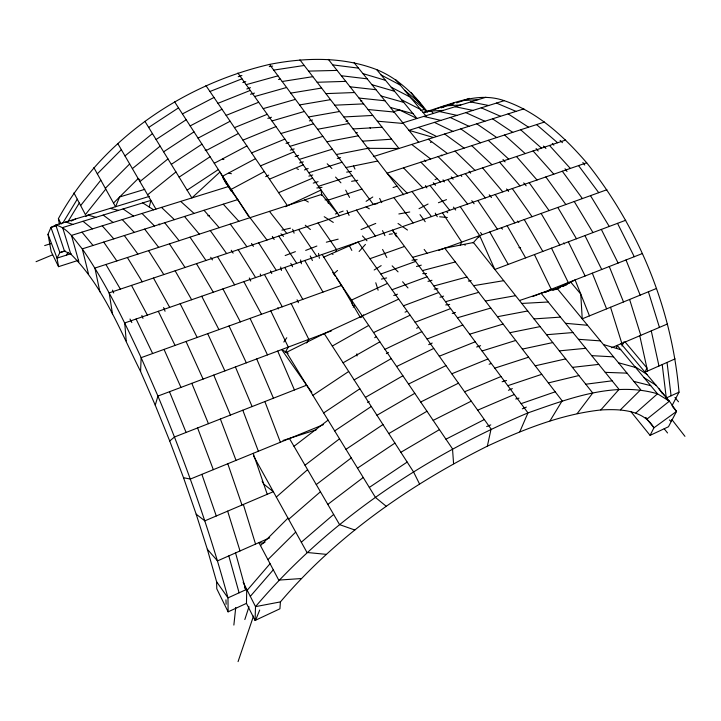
<?xml version="1.0" encoding="UTF-8"?>
<svg xmlns="http://www.w3.org/2000/svg" width="721" height="721" viewBox="0 0 721 721"><rect width="100%" height="100%" fill="white"/><g stroke="black" fill="none" stroke-linecap="round" stroke-linejoin="round"><path stroke-width="1.08" d="M328.253 203.304L328.262 200.105L361.969 189.064M630.722 411.394L650.081 435.367L653.938 427.796C643.303 409.519 619.51 408.915 600.8 409.961C560.992 414.386 523.41 429.419 487.351 446.164C409.861 484.954 336.869 535.595 280.415 601.9L279.928 608.794L255.063 620.439L246.465 603.378L246.735 589.336L245.564 589.147L244.545 587.155M255.063 620.439L255.522 606.64L243.157 582.289M246.465 603.378L228.106 611.841L216.778 588.787L216.597 581.73L207.315 549.222L196.175 514.181L183.513 477.699L169.714 440.973L155.249 405.193L140.586 371.495L141.136 357.661C123.706 320.295 105.771 282.884 82.275 248.871C74.623 239.985 67.972 228.061 55.787 225.033L50.939 227.439L48.01 234.298L51.164 251.62L58.554 266.662L78.598 260.236M233.865 625.071L235.74 607.461M336.139 251.656L336.491 249.52L318.078 222.933M616.509 348.423L617.167 345.386L657.498 393.792L669.403 401.164L676.541 411.421L668.475 426.751L650.081 435.367M487.351 446.164L491.073 429.022L358.085 242.04L323.693 257.154M149.274 207.053L150.869 200.393L62.628 227.566L70.784 254.08C103.491 286.444 120.299 331.038 140.586 371.495M155.249 405.193L157.926 396.063L141.136 357.661L341.556 285.399L360.437 317.646M244.834 619.537L248.979 606.74M238.065 661.626L253.504 616.058M255.558 620.303L259.695 610.047M621.998 346.026L623.764 341.925M519.796 431.789L527.97 412.89C568.869 398.614 613.968 381.076 657.498 393.792L635.841 412.944M460.268 245.041L461.737 242.067L442.433 212.785M478.663 237.579L479.69 235.596L460.259 206.612M672.008 405.707L679.011 392.17C671.837 308.849 638.851 228.034 586.678 162.775C564.074 136.584 537.596 111.917 504.204 100.67C476.311 90.99 449.643 105.14 423.11 112.521L431.248 111.016L433.393 113.558M66.44 255.126L67.99 252.341M285.174 352.479L288.301 347.071L270.772 310.922M353.209 307.263L354.344 305.289M59.329 224.06L58.41 218.634C101.787 139.658 182.575 84.654 269.51 64.412C304.947 57.464 342.556 56.454 376.723 69.649C397.659 78.228 414.16 93.991 427.391 112.016L424.705 109.295L420.568 110.556M62.799 223.068L77.264 199.203M549.997 420.884L562.155 400.84L444.758 248.195L412.601 257.343M67.657 222.131L79.283 203.016M306.569 343.007L308.813 339.357L291.176 303.568M283.84 342.024L286.778 337.734M577.188 413.602L592.734 393.008L473.463 242.499L444.758 248.195M80.635 205.575L100.823 180.16M105.771 189.082L85.402 214.579L73.93 192.886M247.204 590.256L270.06 563.687M250.304 596.366L273.295 569.806M600.8 409.961L619.06 389.376L541.092 293.249L519.453 300.531M359.121 251.485L365.43 244.419M473.066 242.95L479.654 235.614L494.822 269.456L625.729 220.256M97.326 173.842L121.344 149.671M260.506 545.635L287.976 518.12M105.329 188.298L129.663 163.964M361.095 317.501L363.699 314.906M113.512 203.07L138.162 178.565L139.946 179.781M267.915 559.64L295.7 532.08M620.42 409.816L640.717 389.737L557.162 288.436L541.092 293.249M333.706 273.872L337.545 270.456M276.314 497.057L307.588 469.659M288.652 519.336L320.439 491.749M301.315 542.21L333.652 514.443M169.714 440.973L174.518 436.989L306.65 385.176L311.851 392.314M124.976 155.916L152.446 133.601M132.376 168.633L160.134 146.138M139.919 181.584L167.966 158.917M147.607 194.796L175.951 171.949M646.998 419.054L669.403 401.164L620.88 343.547M293.997 446.308L328.082 420.136M305.001 465.216L339.528 438.81M316.267 484.575L351.244 457.925M327.803 504.394L363.24 477.491M357.508 468.154L394.937 443.1M369.323 487.423L407.176 462.062M312.887 395.342L348.694 371.477M323.666 412.935L359.869 388.781M334.688 430.924L371.297 406.473M345.972 449.327L382.977 424.579M156.078 139.523L186.18 119.74M163.613 151.825L193.994 131.853M171.301 164.352L201.961 144.182M179.123 177.132L210.072 156.754M187.109 190.146L218.346 169.561M430.446 142.479L431.636 141.695M148.679 127.446L178.511 107.862M366.097 201.339L372.784 196.995M374.686 337.707L376.263 336.707M374.163 269.996L381.184 265.634M285.471 206.693L321.088 190.011L321.755 195.517M400.867 452.292L439.44 429.617M388.781 433.564L426.976 411.258M376.966 415.269L414.8 393.315M365.421 397.379L402.895 375.767M386.357 353.623L388.466 352.416M354.128 379.895L391.251 358.616M343.088 362.789L379.859 341.835M332.291 346.062L368.719 325.423M264.31 171.607L231.144 189.38L233.307 193.318M545.31 292.447L551.232 289.274L534.441 254.567M255.522 158.656L222.627 176.194L228.818 187.388M214.281 163.27L246.897 145.948M555.143 289.572L568.292 282.587L551.502 248.15M206.089 150.581L238.435 133.484M562.731 286.462L575.106 279.919L589.472 315.87M198.05 138.126L230.134 121.245M190.164 125.914L221.987 109.241M182.422 113.918L213.984 97.461M419.009 208.693L428.067 204.034M445.939 439.197L484.332 419.55M265.661 176.663L268.726 175.104M433.177 420.388L471.246 401.155M367.557 402.435L369.251 401.579M398.686 299.134L324.225 333.571L286.507 352.317L375.479 497.472L386.231 506.277M420.704 402.012L458.466 383.175M435.051 179.655L437.142 178.619M408.519 384.059L445.975 365.61M396.604 366.511L433.754 348.432M384.96 349.343L421.812 331.642M71.136 221.095L75.624 218.959M373.568 332.561L410.123 315.212M85.484 216.543L89.323 214.768M387.501 283.398L351.524 300.089L352.506 305.307M552.899 290.383L570.807 282.19L580.756 294.06L582.235 318.826L656.561 288.436M246.735 589.336L227.98 597.889L228.106 611.841M665.573 398.298L679.011 392.17M428.68 344.656L432.221 343.043M264.977 542.309L262.922 543.21L258.911 542.616L278.739 580.099L301.144 578.557M269.645 537.875L217.499 560.893L207.315 549.222M675.081 358.887L645.097 372.126L646.899 367.908L624.909 341.745M416.594 328.253L418.604 327.379M508.413 390.286L512.343 388.583M278.621 192.687L312.635 178.132M477.672 410.177L514.334 394.504M611.579 347.765L667.547 323.945M522.283 408.834L526.357 407.104M269.438 179.159L303.199 164.866M260.443 165.902L293.943 151.852M464.576 391.773L501.005 376.533M36.05 261.696L52.66 254.774M361.032 229.566L375.749 223.42M405.049 312.148L406.437 311.571M251.62 152.897L284.867 139.099M242.959 140.144L275.972 126.581M323.432 424.642L190.335 479.068L183.513 477.699M451.788 373.793L487.982 358.968M316.645 429.644L283.02 440.459M234.469 127.635L267.239 114.306M486.675 426.571L490.785 424.894M226.142 115.369L258.668 102.256M439.287 356.219L475.247 341.799M217.967 103.319L250.259 90.431M304.442 169.967L308.155 168.489M209.937 91.504L242.004 78.814M532.63 296.574L642.465 253.504M427.075 339.041L462.801 325.018M554.882 289.671L560.307 287.544M305.686 250.403L316.88 246.041M438.422 202.727L446.488 199.627M415.125 322.242L450.616 308.597M285.174 255.549L295.394 251.647M331.561 330.813L157.926 396.063C185.288 461.855 209.369 529.088 227.98 597.889L216.597 581.73M403.436 305.812L438.701 292.528M345.99 121.479L347.819 120.795M335.364 213.993L337.311 213.263M339.258 212.542L343.142 211.091M392.008 289.734L427.048 276.81M356.021 133.097L357.391 132.592M325.072 199.942L326.829 199.302M246.798 88.989L250.43 87.665M433.691 109.853L443.803 106.185M454.338 102.959L441 107.78L444.163 106.87M380.823 274.007L415.629 261.426M456.717 102.905L469.29 98.371M438.494 250.457L606.911 189.731M369.936 258.704L404.517 246.438M393.765 295.511L397.514 294.195M586.678 162.775L124.715 322.954L126.202 340.871M521.112 403.643L555.224 391.818M295.114 156.583L298.638 155.376M476.635 347.017L480.592 345.674M565.679 140.054L109.168 292.87L112.503 314.113M507.8 385.69L541.759 374.316M393.053 187.505L397.073 186.189M286.012 143.398L289.121 142.388M44.675 245.6L50.975 243.554M489.126 364.222L491.163 363.555M238.218 76.696L241.914 75.498M205.152 150.166L206.242 149.815M366.971 148.652L368.9 148.021M544.553 122.011L387.06 173.166L407.122 193.129M494.786 368.143L528.592 357.201M70.784 254.08L64.475 251.124L59.897 252.593L57.031 258.118L58.554 266.662M318.448 186.315L351.938 175.545M266.995 240.039L249.998 217.688L237.732 199.591L82.275 248.871L88.584 274.304M373.352 156.601L523.897 108.88M71.118 253.648L57.031 258.118L48.01 234.298M308.786 172.716L342.06 162.225M65.26 250.899L59.897 252.593L50.939 227.439L56.319 225.79M482.061 350.983L515.722 340.456M504.204 100.67L408.951 130.33L433.546 137.522M299.305 159.395L332.363 149.157M267.833 118.37L271.475 117.244M402.309 122.994L485.891 97.263M290.275 150.121L294.177 148.932M149.409 196.355L55.787 225.033L64.475 251.124M450.436 104.942L453.581 103.977M439.972 297.232L443.586 296.133M144.822 189.335L119.632 196.977L115.54 206.738L93.856 167.578M290.013 146.327L322.864 136.35M313.247 183.116L318.06 181.656M452.229 313.446L455.465 312.463M393.414 111.764L399.434 109.943L416.99 118.469L376.723 69.649M469.605 334.202L503.123 324.08M280.902 133.52L313.545 123.787M308.84 176.122L312.734 174.969M242.824 82.527L245.771 81.653M271.97 120.957L304.406 111.458M457.438 317.781L490.794 308.047M299.612 162.937L303.28 161.864M263.201 108.628L295.43 99.363M502.095 381.76L506.512 380.49M250.439 94.253L254.468 93.108M254.603 96.533L286.634 87.493M416.486 266.5L421.289 265.139M445.524 301.72L478.726 292.356M309.381 120.894L312.544 120.001M246.158 84.672L277.991 75.849M427.995 281.37L432.014 280.253M360.563 101.03L361.861 100.67M433.862 286.003L466.911 276.999M515.731 399.019L518.985 398.136M422.443 270.609L455.348 261.957M326.334 242.193L338.167 239.156M337.248 158.44L340.627 157.611M548.366 382.914L578.891 375.542M281.92 230.125L290.473 228.16M535.216 365.817L565.688 358.878M381.418 279.09L386.627 277.945M377.678 203.502L373.361 204.431L269.51 64.412M522.355 349.09L552.764 342.574M345.99 167.524L377.741 161.044M509.774 332.723L540.11 326.604M336.346 154.519L367.935 148.301M280.415 601.9L255.522 606.64C328.361 520.814 424.732 456.492 527.97 412.89L392.422 230.125L396.487 236.74M326.883 141.767L358.319 135.8M497.454 316.708L527.727 310.976M317.6 129.257L348.883 123.525M398.857 213.966L409.762 211.983M308.498 116.973L339.618 111.485M485.395 301.027L515.596 295.664M299.566 104.933L330.533 99.66M351.605 181.322L357.742 180.286M346.666 172.139L351.551 171.328M473.589 285.678L503.709 280.667M290.788 93.108L321.602 88.052M278.477 79.436L280.226 79.157M282.181 81.5L312.842 76.66M468.371 281.064L471.201 280.613M273.728 70.099L304.226 65.467M269.275 66.611L272.637 66.116M207.801 215.741L209.523 215.489M389.223 234.289L392.395 233.838M394.513 233.532L396.622 233.234M445.731 304.947L449.679 304.406M585.776 384.23L612.12 380.814M316.834 187.983L321.981 187.343M572.411 367.368L598.79 364.384M411.943 260.209L417.108 259.668M559.343 350.875L585.74 348.306M434.195 289.094L437.89 288.797M546.545 334.733L572.97 332.552M534.018 318.916L560.451 317.123M362.456 141.172L391.611 139.207M461.837 100.661L478.293 99.597M353.056 128.951L382.112 127.22M444.731 105.897L460.845 104.969M521.752 303.442L548.194 302M343.836 116.955L372.784 115.45M427.391 111.214L443.163 110.412M334.778 105.185L363.627 103.887M325.883 93.622L354.624 92.531M422.731 273.647L426.562 273.511M317.15 82.266L345.792 81.374M308.57 71.109L337.104 70.415M367.953 148.319L398.965 148.481L328.352 59.374M605.252 372.351L627.027 373.145M591.707 355.651L613.589 356.85M578.449 339.303L600.431 340.889M377.335 121.182L403.4 123.489M565.471 323.305L587.543 325.27M439.621 216.778L447.344 217.499M368.089 109.52L394.108 112.034M326.135 554.341L307.002 552.475L253.477 455.816M359.004 98.056L384.969 100.769M350.082 86.799L375.992 89.701M341.321 75.741L367.178 78.832M332.705 64.872L358.508 68.144M518.94 247.564L520.598 247.799M470.651 101.949L488.676 105.5M455.176 106.717L472.922 110.412M439.522 111.539L456.961 115.378M423.669 116.414L440.81 120.407M110.187 208.369L118.505 210.361M228.936 173.121L231.432 173.743M633.831 381.391L650.721 385.654M562.542 285.642L563.894 285.994M390.403 107.465L413.043 113.684M618.465 362.753L635.552 367.458M381.085 95.974L403.715 102.373M88.133 215.128L95.857 217.336M371.928 84.681L394.549 91.27M222.537 159.143L223.898 159.539M603.459 344.557L620.736 349.676M362.933 73.596L385.546 80.346M65.746 221.987L72.857 224.411M354.777 529.998L339.573 524.618L289.472 438.53M496.463 103.085L516.029 111.367M481.231 107.826L500.536 116.279M465.811 112.629L484.863 121.254M450.21 117.487L468.992 126.283M434.421 122.399L452.923 131.375M418.441 127.374L436.656 136.53M401.579 99.786L420.559 109.457M391.242 87.259L410.267 97.11M381.112 74.975L400.173 84.997M296.917 168.678L298.422 169.498M288.193 353.272L281.659 349.568L306.65 385.176M304.704 199.915L308.318 202.024M463.963 244.392L465.261 245.185M366.124 206.855L369.341 208.838M565.742 284.588L566.427 285.02M324.207 216.706L333.3 222.419M142.74 202.898L153.645 209.829M644.006 377.597L656.155 385.329M634.75 366.484L647.061 374.469M508.116 113.882L528.547 127.211M492.533 118.821L512.748 132.349M476.77 123.814L496.742 137.54M123.093 208.946L133.511 216.093M398.028 223.483L401.173 225.664M402.751 226.755L407.491 230.044M460.8 128.879L480.537 142.803M444.641 133.998L464.126 148.138M103.193 215.074L113.098 222.456M428.283 139.189L447.498 153.537M411.709 144.443L430.671 159.008M196.175 514.181L204.827 520.85L273.34 491.695L263.742 484.097L262.129 481.159M669.43 419.992L671.053 421.298M83.014 221.284L92.396 228.899M410.817 97.768L426.03 110.394M404.589 90.296L419.856 103.013M446.398 211.604L447.75 212.731M305.271 225.231L310.381 229.539M536.577 124.607L557.612 142.758M520.67 129.771L541.516 148.138M180.692 201.402L194.075 213.434M504.574 134.998L525.212 153.6M517.417 221.086L518.868 222.392M488.261 140.298L508.702 159.125M471.741 145.66L491.974 164.721M161.468 207.387L174.419 219.662M543.4 146.066L545.932 148.472M501.32 227.953L502.546 229.125M455.014 151.095L475.031 170.399M331.975 253.513L332.985 254.486M424.318 160.071L425.859 161.567M438.062 156.601L457.862 176.149M560.127 140.37L562.443 142.686M327.19 163.802L331.93 168.543M141.992 213.452L154.492 225.979M280.938 233.775L283.542 236.389M420.893 162.18L440.459 181.971M392.152 265.842L398.064 271.871M563.561 242.932L564.543 243.941M403.499 167.831L422.821 187.875M122.255 219.599L134.286 232.387M335.562 177.087L340.925 182.828M362.465 235.965L366.962 240.787M552.259 143.416L553.854 145.146M549.483 145.471L570.347 168.435M223.258 204.178L238.84 221.311M433.258 182.71L435.556 185.288M533.08 150.959L553.791 174.176M102.247 225.835L113.801 238.876M516.47 156.529L537.019 179.989M503.006 159.512L505.115 161.919M204.007 210.28L219.211 227.692M506.512 188.983L508.629 191.425M402.597 281.758L407.978 287.94M536.091 148.571L538.199 151.022M499.626 162.162L520.021 185.883M523.68 182.891L526.177 185.811M468.974 171.147L470.669 173.148M482.574 167.876L502.798 191.858M451.247 176.906L453.158 179.187M184.495 216.471L199.302 234.154M672.432 406.5L676.541 411.421L653.938 427.796L645.538 417.468M674.937 397.487L678.524 401.804M395.793 79.743L426.21 116.243M81.969 232.144L93.027 245.464M465.279 173.662L485.332 197.915M489.217 194.805L491.47 197.554M480.537 232.568L481.781 234.082M354.119 62.736L418.739 142.407M447.759 179.529L467.632 204.052M164.712 222.744L179.114 240.706M645.619 417.513L647.548 419.937M430.004 185.468L449.688 210.271M664.203 428.734L667.547 432.96M441.261 155.078L441.865 155.853M269.447 211.37L286.76 233.424M671.792 419.469L684.95 436.349M412.006 191.498L431.491 216.579M299.927 59.87L403.679 194.778M144.66 229.098L158.647 247.357M471.759 200.672L474.112 203.764M453.473 207.116L455.69 210.036M418.099 100.913L426.165 111.548M415.476 97.777L419.523 103.112M411.132 92.594L415.873 98.831M417.225 100.607L418.577 102.391M393.855 197.572L413.142 222.942M424.164 249.421L427.229 253.486M578.539 165.596L598.727 192.678M582.865 162.495L584.749 165.046M562.299 171.228L582.397 198.572M420.01 214.642L425.228 221.726M230.278 224.096L246.942 246.753M565.012 168.732L567.021 171.472M159.026 223.934L159.756 224.925M124.327 235.542L137.882 254.098M545.851 176.924L565.85 204.539M356.498 210.081L375.362 236.046M529.187 182.71L549.078 210.586M460.962 175.284L461.8 176.456M237.732 199.591L228.44 186.541L71.469 235.416L78.841 261.741M237.876 73.019L339.42 215.795L321.62 194.418L94.911 268.059L99.877 291.807M210.28 230.585L226.61 253.558M512.298 188.56L532.08 216.706M658.778 388.475L662.464 393.729M662.743 393.206L664.564 395.811M665.78 397.55L667.601 400.155M103.707 242.076L116.82 260.939M495.183 194.499L514.857 222.924M189.993 237.173L205.981 260.461M477.834 200.51L497.391 229.215M205.936 85.601L287.355 205.557M332.714 272.376L335.22 276.071M336.473 277.918L452.518 448.886L453.581 463.702M298.62 229.449L316.789 256.352M210.685 257.262L212.479 259.921M169.426 243.86L185.045 267.473M278.775 236.091L296.691 263.318M231.261 250.25L233.126 253.143M174.635 101.85L248.457 216.21M324.225 333.571L413.557 471.949L419.514 483.944M258.65 242.833L276.305 270.393M251.512 243.419L253.413 246.393M148.553 250.638L163.802 274.584M322.143 254.495L341.556 285.399M238.227 249.673L255.613 277.567M144.939 121.344L191.876 197.924L219.941 172.031L231.08 191.056M127.383 257.514L142.253 281.794M590.49 195.652L609.254 226.448M443.036 179.79L444.37 181.989M217.499 256.604L234.613 284.849M574.249 201.51L592.977 232.568M557.802 207.441L576.476 238.768M272.322 236.398L274.169 239.498M541.129 213.452L559.757 245.05M196.472 263.643L213.29 292.239M105.906 264.49L120.371 289.121M524.239 219.535L542.814 251.422M117.739 143.479L155.934 209.099M425.534 185.585L426.877 187.902M507.115 225.709L525.645 257.875M304.776 260.524L322.972 292.104M489.766 231.964L508.233 264.418M175.131 270.79L191.651 299.747M284.759 267.464L302.775 299.386M435.268 213.146L437.259 216.724M223.005 177.988L226.637 184.54M264.445 274.503L282.281 306.776M153.474 278.036L169.678 307.362M243.842 281.65L261.48 314.275M131.492 285.399L147.372 315.095M345.683 190.155L349.55 197.41M222.933 288.896L240.363 321.881M382.59 249.448L386.826 257.505M349.424 245.843L351.83 250.43M129.987 319.024L131.853 322.584M290.788 263.345L292.582 266.779M201.709 296.259L218.932 329.614M379.652 198.437L381.769 202.619M58.41 218.634L61.177 224.078M180.16 303.73L197.166 337.455M617.518 223.348L634.264 256.721M601.341 229.422L618.104 263.057M270.411 270.826L271.781 273.574M584.947 235.587L601.72 269.483M158.296 311.31L175.068 345.422M568.337 241.823L585.119 275.99M382.509 230.639L384.942 235.659M136.089 319.006L152.636 353.515M250.052 318.394L267.473 354.894M353.515 165.992L354.975 169.056M310.237 255.955L312.409 260.551M229.035 325.973L246.339 362.843M249.313 277.973L250.746 281.046M207.693 333.661L224.88 370.9M297.061 299.765L298.395 302.703M186.027 341.475L203.088 379.093M164.037 349.406L180.962 387.402M112.485 290.13L113.738 292.978M277.702 351.046L294.438 389.971M256.712 358.941L273.43 398.208M346.972 210.415L349.099 215.417M235.406 366.944L252.098 406.572M213.767 375.082L230.432 415.062M191.804 383.338L208.441 423.687M169.489 391.719L186.099 432.447M626.008 259.957L640.167 295.141M609.272 266.518L623.503 301.955M592.311 273.169L606.604 308.867M163.595 307.552L165.064 311.256M264.868 401.561L280.379 442.252M292.636 229.287L294.105 233.153M242.797 410.213L258.379 451.247M220.374 419.009L236.037 460.386M141.866 315.447L142.983 318.385M197.59 427.941L213.335 469.668M201.88 474.346L216.282 515.975M227.791 463.756L241.986 505.033M253.233 453.347L267.23 494.291M375.776 282.758L378.11 290.202M629.613 299.458L640.789 335.337M610.534 307.254L621.844 343.394M227.638 511.144L240.03 550.943M648.395 291.78L659.436 327.397M243.347 504.457L255.549 544.094M370.089 127.518L370.342 128.347M277.864 307.651L278.252 308.949M228.809 555.9L239.102 592.815M235.56 552.926L245.735 589.787M260.29 274.016L260.786 275.954M280.667 266.977L281.46 270.51M639.77 335.761L647.593 371.027M300.576 259.921L301.432 263.769M651.27 330.876L658.967 365.998M318.52 253.413L318.808 255.036M319.097 256.649L319.385 258.28M662.211 364.574L666.294 397.965M667.051 362.429L671.08 395.784M356.886 353.804L357.003 355.985M225.943 599.8L226.115 604.279"/></g></svg>
